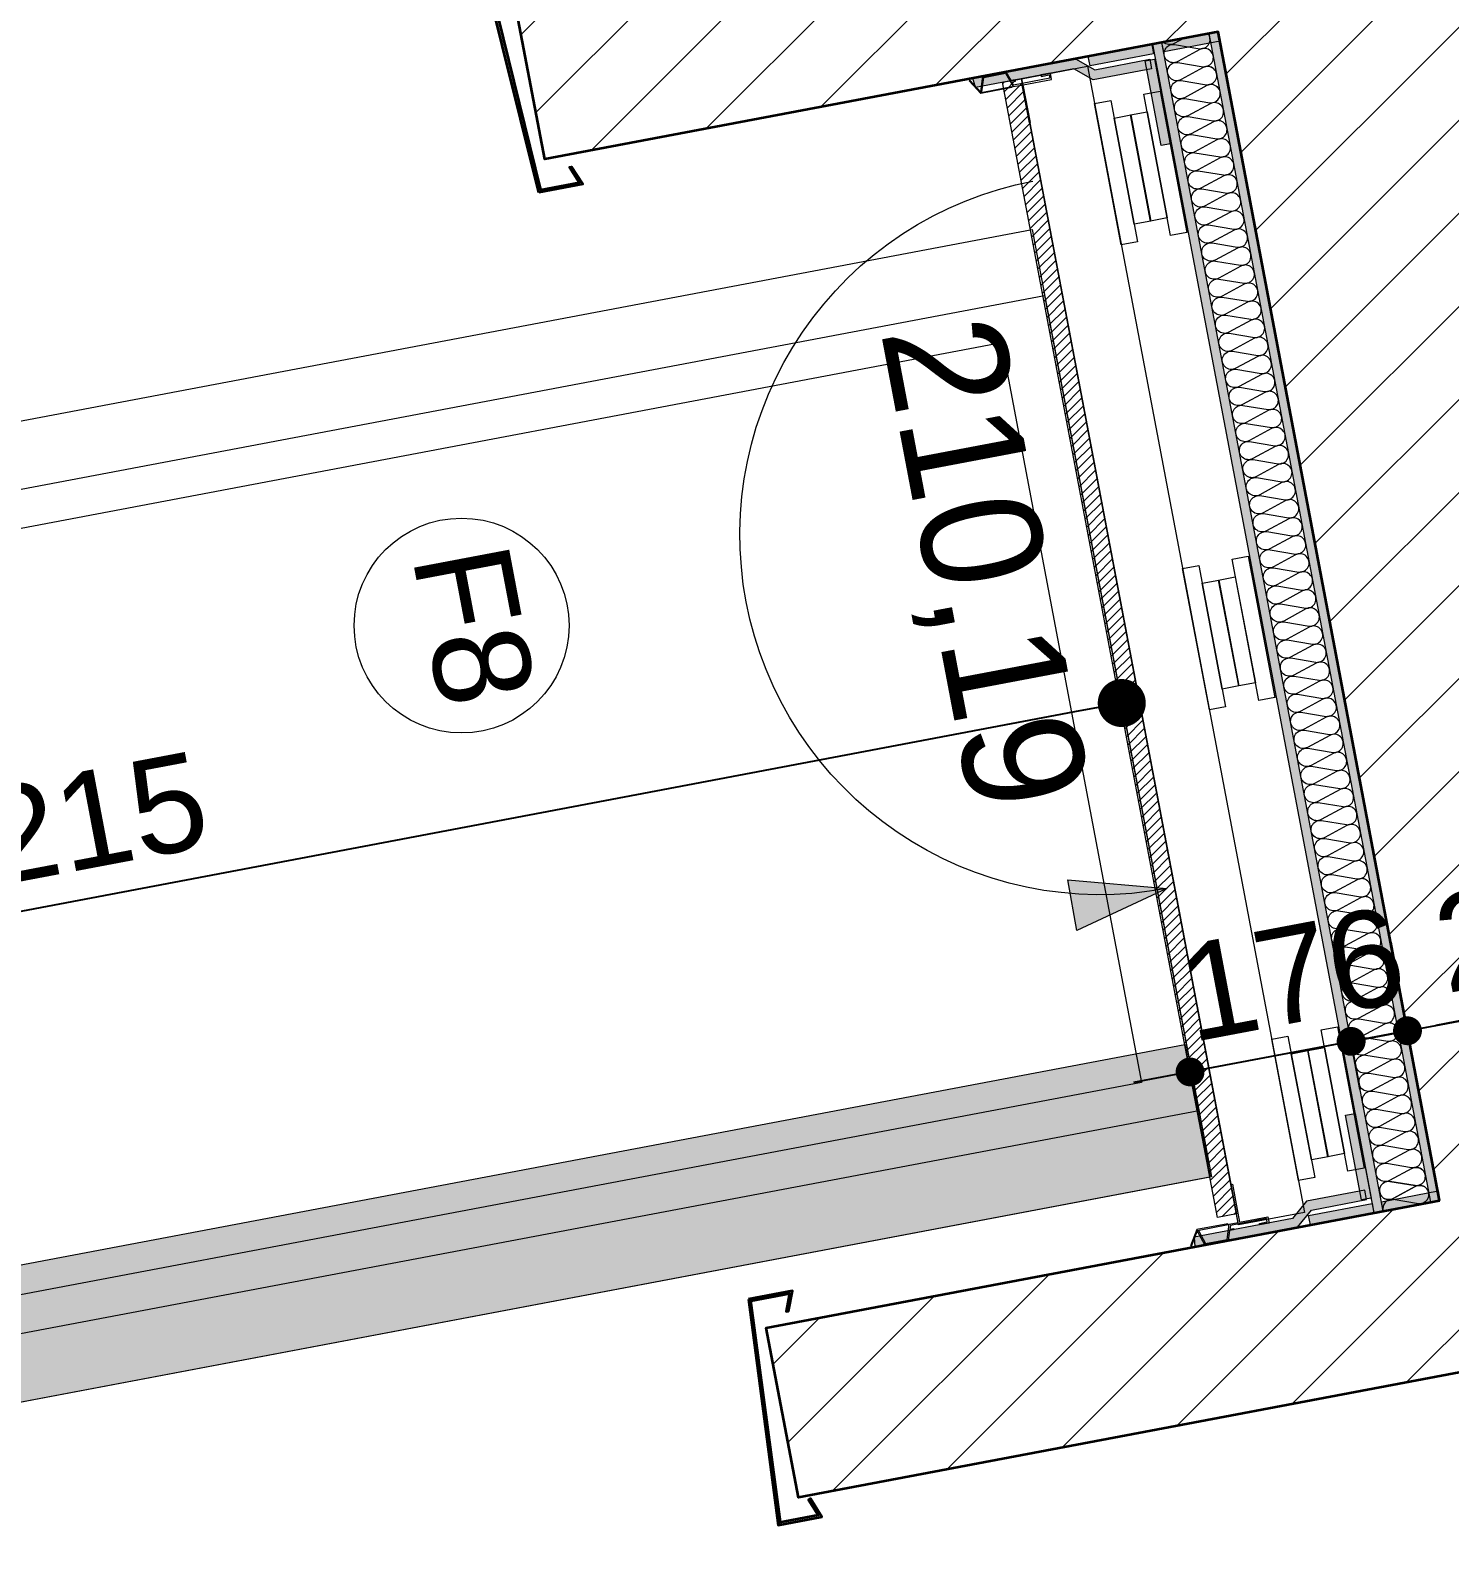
# Model space of a CAD drawing. Header units: centimetres. Extents: x 56941 to 84569, y -27946 to -11680.
# Drawn here: x 57663.8 to 57811.7, y -23901.8 to -23742.3 of the extents above; entities that cross this region are included whole.
import ezdxf

# ---------------------------------------------------------------- set-up
doc = ezdxf.new("R2010")
doc.units = ezdxf.units.CM
doc.header["$LTSCALE"] = 50.8
doc.header["$PDMODE"] = 1
doc.header["$PDSIZE"] = -2
doc.layers.get('0').update_dxf_attribs({"lineweight": 18})
for name, color, linetype, lineweight in [('0-PROJET-BOIS', 7, 'Continuous', 5), ('0-PROJET-COTATIONS', 7, 'Continuous', 13), ('0-PROJET-DESSINS CRÉES', 7, 'Continuous', 9), ('0-PROJET-ISOLATION', 7, 'Continuous', 13), ('0-PROJET-MUR BETON', 7, 'Continuous', 35), ('0-PROJET-NGF', 7, 'Continuous', 5), ('0-PROJET-TEXTE', 7, 'Continuous', 5)]:
    doc.layers.add(name, color=color, linetype=linetype, lineweight=lineweight)
doc.styles.add('Futura Std Book', font='Futura Std Book')
doc.styles.add('Helvetica', font='Helvetica')
doc.dimstyles.new('IS', dxfattribs={"dimtxt": 10.08724, "dimasz": 5.007446, "dimexe": 2, "dimexo": 10, "dimgap": 3, "dimtad": 1, "dimdec": 1, "dimtxsty": 'Helvetica', "dimblk": 'DOT', "dimblk1": 'DOT', "dimblk2": 'DOT', "dimcen": 0, "dimdle": 10, "dimazin": 0, "dimtfac": 0.8, "dimtdec": 1, "dimtix": 1, "dimtmove": 0, "dimatfit": 0, "dimldrblk": 'VW_FILLEDARROW-1', "dimfxl": 0, "dimfrac": 2, "dimtolj": 1, "dimarcsym": 0})
doc.dimstyles.new('IS cotation 1_20ème', dxfattribs={"dimtxt": 10.08724, "dimasz": 3.007568, "dimexe": 1, "dimexo": 15.875, "dimgap": 3, "dimtad": 1, "dimdec": 1, "dimtxsty": 'Helvetica', "dimblk": 'DOT', "dimblk1": 'DOT', "dimblk2": 'DOT', "dimcen": 0, "dimdle": 10, "dimazin": 0, "dimtfac": 1, "dimtdec": 1, "dimtix": 1, "dimtmove": 0, "dimatfit": 0, "dimldrblk": 'VW_FILLEDARROW', "dimfxl": 0, "dimfrac": 2, "dimtolj": 1, "dimarcsym": 0})

# ---------------------------------------------------------------- blocks, each defined once
blk = doc.blocks.new('Groupe-41-1')
at = {"layer": '0-PROJET-DESSINS CRÉES', "color": 7, "linetype": 'Continuous', "lineweight": 13, "flags": 128}
for points in [[(18758.78, -45988.72), (18740.07, -45889.95), (18951.32, -45849.94), (18970.02, -45948.72)], [(18764.35, -45980.54), (18748.25, -45895.52), (18952.62, -45856.82), (18968.72, -45941.84)], [(18767.54, -45975.87), (18752.93, -45898.71), (18948.12, -45861.74), (18962.74, -45938.9)]]:
    blk.add_lwpolyline(points, close=True, dxfattribs=at)
blk = doc.blocks.new('Groupe-42-1')
at = {"layer": '0-PROJET-TEXTE', "color": 7, "linetype": 'Continuous', "lineweight": 5}
blk.add_circle((18891.86, -45891.25), 11.2, dxfattribs=at)
at = {"layer": '0-PROJET-TEXTE', "color": 7, "insert": (18896.61, -45882.2), "char_height": 10.087, "attachment_point": 1, "rotation": 280.7236, "line_spacing_factor": 0.834288, "style": 'Helvetica'}
blk.add_mtext('F8', dxfattribs=at)
blk = doc.blocks.new('_DOT')
at = {"color": 0, "linetype": 'ByBlock', "lineweight": -2}
blk.add_line((-0.5, 0), (-1, 0), dxfattribs=at)
at = {"color": 0, "linetype": 'ByBlock', "const_width": 0.5}
blk.add_lwpolyline([(-0.25, 0, 1), (0.25, 0, 1)], format="xyb", close=True, dxfattribs=at)
blk = doc.blocks.new('*D125')
at = {"layer": '0-PROJET-COTATIONS', "color": 0, "linetype": 'Continuous', "lineweight": -2}
for p, q in [((57777.19, -23810.3), (57777.21, -23810.41)), ((57772.66, -23813.3), (57571.26, -23851.45)), ((57565.96, -23850.38), (57565.96, -23850.41))]:
    blk.add_line(p, q, dxfattribs=at)
at = {"layer": 'Defpoints', "color": 0}
for p in [(57779.05, -23820.13), (57566.34, -23852.38), (57567.82, -23860.2)]:
    blk.add_point(p, dxfattribs=at)
at = {"layer": '0-PROJET-COTATIONS', "color": 0, "lineweight": -2, "xscale": 5.007446289062499, "yscale": 5.007446289062499, "zscale": 5.007446289062499}
for p, rotation in [((57777.58, -23812.37), 10.72359474389058), ((57566.34, -23852.38), 190.7235947438906)]:
    blk.add_blockref('_DOT', p, dxfattribs=dict(at, rotation=rotation))
at = {"layer": '0-PROJET-COTATIONS', "color": 0, "lineweight": 5, "insert": (57670.46, -23824.47), "char_height": 10.087, "attachment_point": 5, "rotation": 10.7236, "style": 'Helvetica'}
blk.add_mtext('\\A1;215', dxfattribs=at)
blk = doc.blocks.new('VW_FILLEDARROW-1')
at = {"linetype": 'Continuous', "lineweight": 0}
blk.add_hatch(color=0, dxfattribs=at).paths.add_polyline_path([(-1.997, 0.535), (0, 0), (-1.997, -0.535)])
at = {"color": 0, "linetype": 'Continuous', "lineweight": 5, "flags": 128}
blk.add_lwpolyline([(-1.997, 0.535), (0, 0), (-1.997, -0.535)], close=True, dxfattribs=at)
blk = doc.blocks.new('Groupe-233-1')
at = {"layer": '0-PROJET-DESSINS CRÉES', "lineweight": 5, "flags": 128}
for points in [[(18984.24, -45948.14), (18981.45, -45933.4), (18983.14, -45933.08), (18985.93, -45947.82)], [(18979.09, -45949.12), (18976.3, -45934.38), (18977.99, -45934.06), (18980.78, -45948.8)], [(18980.43, -45946.95), (18978.34, -45935.9), (18980.08, -45935.57), (18982.17, -45946.63)], [(18982.16, -45946.63), (18980.06, -45935.57), (18981.8, -45935.24), (18983.89, -45946.3)]]:
    blk.add_lwpolyline(points, close=True, dxfattribs=at)
blk = doc.blocks.new('Groupe-234-1')
at = {"layer": '0-PROJET-DESSINS CRÉES', "lineweight": 5, "flags": 128}
for points in [[(18965.76, -45850.58), (18962.97, -45835.84), (18964.66, -45835.52), (18967.45, -45850.26)], [(18960.62, -45851.56), (18957.83, -45836.82), (18959.52, -45836.5), (18962.31, -45851.24)], [(18961.96, -45849.39), (18959.87, -45838.34), (18961.6, -45838.01), (18963.69, -45849.07)], [(18963.68, -45849.07), (18961.59, -45838.01), (18963.32, -45837.68), (18965.41, -45848.74)]]:
    blk.add_lwpolyline(points, close=True, dxfattribs=at)
blk = doc.blocks.new('Groupe-235-1')
at = {"layer": '0-PROJET-DESSINS CRÉES', "lineweight": 5, "flags": 128}
for points in [[(18969.8, -45900.04), (18967.01, -45885.31), (18968.7, -45884.99), (18971.49, -45899.72)], [(18974.95, -45899.07), (18972.16, -45884.33), (18973.85, -45884.01), (18976.64, -45898.75)], [(18971.14, -45897.88), (18969.05, -45886.83), (18970.78, -45886.5), (18972.88, -45897.55)], [(18972.86, -45897.55), (18970.77, -45886.5), (18972.5, -45886.17), (18974.6, -45897.23)]]:
    blk.add_lwpolyline(points, close=True, dxfattribs=at)
blk = doc.blocks.new('Groupe-240-1')
at = {"color": 7, "linetype": 'Continuous', "lineweight": 13, "flags": 128}
for points in [[(19516.35, -45726), (19515.33, -45726.55, -0.325942), (19514.21, -45726.41)], [(19519.05, -45732.73, 0.324435), (19520.03, -45732.19, 0.324435), (19519.82, -45731.09, 0.324435), (19518.71, -45730.94), (19516.4, -45732.2, -0.324488), (19515.29, -45732.06, -0.324488), (19515.08, -45730.95, -0.324488), (19516.06, -45730.41), (19518.69, -45730.85, 0.324435), (19519.68, -45730.31, 0.324435), (19519.47, -45729.21, 0.324435), (19518.35, -45729.06), (19516.05, -45730.32, -0.324488), (19514.93, -45730.17, -0.324488), (19514.72, -45729.07, -0.324488), (19515.71, -45728.53), (19518.33, -45728.97, 0.324435), (19519.32, -45728.43, 0.324435), (19519.11, -45727.33, 0.324435), (19518, -45727.18), (19515.69, -45728.44, -0.324488), (19514.57, -45728.29, -0.324488), (19514.37, -45727.19, -0.324488), (19515.35, -45726.65), (19517.98, -45727.09, 0.307164), (19518.94, -45726.6, 0.307164), (19518.84, -45725.53)], [(19540.79, -45847.52, 1.372583), (19540.45, -45845.73), (19538.14, -45846.98, -1.372995), (19537.8, -45845.19), (19540.43, -45845.64, 1.372583), (19540.09, -45843.85), (19537.78, -45845.1, -1.372995), (19537.44, -45843.31), (19540.07, -45843.75, 1.372583), (19539.73, -45841.96), (19537.43, -45843.22, -1.372995), (19537.09, -45841.43), (19539.72, -45841.87, 1.372583), (19539.38, -45840.08), (19537.07, -45841.34, -1.372995), (19536.73, -45839.55), (19539.36, -45839.99, 1.372583), (19539.02, -45838.2), (19536.71, -45839.46, -1.372995), (19536.38, -45837.67), (19539, -45838.11, 1.372583), (19538.66, -45836.32), (19536.36, -45837.57, -1.372995), (19536.02, -45835.78), (19538.65, -45836.23, 1.372583), (19538.31, -45834.44), (19536, -45835.69, -1.372995), (19535.66, -45833.9), (19538.29, -45834.35, 1.372583), (19537.95, -45832.56), (19535.64, -45833.81, -1.372995), (19535.31, -45832.02), (19537.93, -45832.46, 1.372583), (19537.6, -45830.67), (19535.29, -45831.93, -1.372995), (19534.95, -45830.14), (19537.58, -45830.58, 1.372583), (19537.24, -45828.79), (19534.93, -45830.05, -1.372995), (19534.59, -45828.26), (19537.22, -45828.7, 1.372583), (19536.88, -45826.91), (19534.58, -45828.17, -1.372995), (19534.24, -45826.38), (19536.87, -45826.82, 1.372583), (19536.53, -45825.03), (19534.22, -45826.28, -1.372995), (19533.88, -45824.49), (19536.51, -45824.94, 1.372583), (19536.17, -45823.15), (19533.86, -45824.4, -1.372995), (19533.52, -45822.61), (19536.15, -45823.06, 1.372583), (19535.81, -45821.27), (19533.51, -45822.52, -1.372995), (19533.17, -45820.73), (19535.8, -45821.17, 1.372583), (19535.46, -45819.38), (19533.15, -45820.64, -1.372995), (19532.81, -45818.85), (19535.44, -45819.29, 1.372583), (19535.1, -45817.5), (19532.79, -45818.76, -1.372995), (19532.46, -45816.97), (19535.08, -45817.41, 1.372583), (19534.74, -45815.62), (19532.44, -45816.88, -1.372995), (19532.1, -45815.09), (19534.73, -45815.53, 1.372583), (19534.39, -45813.74), (19532.08, -45814.99, -1.372995), (19531.74, -45813.2), (19534.37, -45813.65, 1.372583), (19534.03, -45811.86), (19531.73, -45813.11, -1.372995), (19531.39, -45811.32), (19534.01, -45811.77, 1.372583), (19533.68, -45809.98), (19531.37, -45811.23, -1.372995), (19531.03, -45809.44), (19533.66, -45809.88, 1.372583), (19533.32, -45808.09), (19531.01, -45809.35, -1.372995), (19530.67, -45807.56), (19533.3, -45808, 1.372583), (19532.96, -45806.21), (19530.66, -45807.47, -1.372995), (19530.32, -45805.68), (19532.95, -45806.12, 1.372583), (19532.61, -45804.33), (19530.3, -45805.59, -1.372995), (19529.96, -45803.8), (19532.59, -45804.24, 1.372583), (19532.25, -45802.45), (19529.94, -45803.7, -1.372995), (19529.6, -45801.91), (19532.23, -45802.36, 1.372583), (19531.89, -45800.57), (19529.59, -45801.82, -1.372995), (19529.25, -45800.03), (19531.88, -45800.47, 1.372583), (19531.54, -45798.69), (19529.23, -45799.94, -1.372995), (19528.89, -45798.15), (19531.52, -45798.59, 1.372583), (19531.18, -45796.8), (19528.87, -45798.06, -1.372995), (19528.54, -45796.27), (19531.16, -45796.71, 1.372583), (19530.82, -45794.92), (19528.52, -45796.18, -1.372995), (19528.18, -45794.39), (19530.81, -45794.83, 1.372583), (19530.47, -45793.04), (19528.16, -45794.29, -1.372995), (19527.82, -45792.51), (19530.45, -45792.95, 1.372583), (19530.11, -45791.16), (19527.81, -45792.41, -1.372995), (19527.47, -45790.62), (19530.09, -45791.07, 1.372583), (19529.76, -45789.28), (19527.45, -45790.53, -1.372995), (19527.11, -45788.74), (19529.74, -45789.18, 1.372583), (19529.4, -45787.4), (19527.09, -45788.65, -1.372995), (19526.75, -45786.86), (19529.38, -45787.3, 1.372583), (19529.04, -45785.51), (19526.74, -45786.77, -1.372995), (19526.4, -45784.98), (19529.03, -45785.42, 1.372583), (19528.69, -45783.63), (19526.38, -45784.89, -1.372995), (19526.04, -45783.1), (19528.67, -45783.54, 1.372583), (19528.33, -45781.75), (19526.02, -45783, -1.372995), (19525.68, -45781.22), (19528.31, -45781.66, 1.372583), (19527.97, -45779.87), (19525.67, -45781.12, -1.372995), (19525.33, -45779.33), (19527.96, -45779.78, 1.372583), (19527.62, -45777.99), (19525.31, -45779.24, -1.372995), (19524.97, -45777.45), (19527.6, -45777.89, 1.372583), (19527.26, -45776.11), (19524.95, -45777.36, -1.372995), (19524.62, -45775.57), (19527.24, -45776.01, 1.372583), (19526.9, -45774.22), (19524.6, -45775.48, -1.372995), (19524.26, -45773.69), (19526.89, -45774.13, 1.372583), (19526.55, -45772.34), (19524.24, -45773.6, -1.372995), (19523.9, -45771.81), (19526.53, -45772.25, 1.372583), (19526.19, -45770.46), (19523.89, -45771.71, -1.372995), (19523.55, -45769.93), (19526.17, -45770.37, 1.372583), (19525.84, -45768.58), (19523.53, -45769.83, -1.372995), (19523.19, -45768.04), (19525.82, -45768.49, 1.372583), (19525.48, -45766.7), (19523.17, -45767.95, -1.372995), (19522.83, -45766.16), (19525.46, -45766.6, 1.372583), (19525.12, -45764.82), (19522.82, -45766.07, -1.372995), (19522.48, -45764.28), (19525.11, -45764.72, 1.372583), (19524.77, -45762.93), (19522.46, -45764.19, -1.372995), (19522.12, -45762.4), (19524.75, -45762.84, 1.372583), (19524.41, -45761.05), (19522.1, -45762.31, -1.372995), (19521.76, -45760.52), (19524.39, -45760.96, 1.372583), (19524.05, -45759.17), (19521.75, -45760.42, -1.372995), (19521.41, -45758.63), (19524.04, -45759.08, 1.372583), (19523.7, -45757.29), (19521.39, -45758.54, -1.372995), (19521.05, -45756.75), (19523.68, -45757.2, 1.372583), (19523.34, -45755.41), (19521.03, -45756.66, -1.372995), (19520.7, -45754.87), (19523.32, -45755.31, 1.372583), (19522.98, -45753.52), (19520.68, -45754.78, -1.372995), (19520.34, -45752.99), (19522.97, -45753.43, 1.372583), (19522.63, -45751.64), (19520.32, -45752.9, -1.372995), (19519.98, -45751.11), (19522.61, -45751.55, 1.372583), (19522.27, -45749.76), (19519.97, -45751.02, -1.372995), (19519.63, -45749.23), (19522.25, -45749.67, 1.372583), (19521.92, -45747.88), (19519.61, -45749.13, -1.372995), (19519.27, -45747.34), (19521.9, -45747.79, 1.372583), (19521.56, -45746), (19519.25, -45747.25, -1.372995), (19518.91, -45745.46), (19521.54, -45745.91, 1.372583), (19521.2, -45744.12), (19518.9, -45745.37, -1.372995), (19518.56, -45743.58), (19521.19, -45744.02, 1.372583), (19520.85, -45742.23), (19518.54, -45743.49, -1.372995), (19518.2, -45741.7), (19520.83, -45742.14, 1.372583), (19520.49, -45740.35), (19518.18, -45741.61, -1.372995), (19517.84, -45739.82), (19520.47, -45740.26, 1.372583), (19520.13, -45738.47), (19517.83, -45739.73, -1.372995), (19517.49, -45737.94), (19520.12, -45738.38, 1.372583), (19519.78, -45736.59), (19517.47, -45737.84, -1.372995), (19517.13, -45736.05), (19519.76, -45736.5, 1.372583), (19519.42, -45734.71), (19517.11, -45735.96, -1.372995), (19516.78, -45734.17), (19519.4, -45734.62, 1.372583), (19519.07, -45732.83), (19516.76, -45734.08, -1.372995), (19516.42, -45732.29), (19519.05, -45732.73, 1.372583), (19518.71, -45730.94), (19516.4, -45732.2, -1.372995), (19516.06, -45730.41), (19518.69, -45730.85, 1.372583), (19518.35, -45729.06), (19516.05, -45730.32, -1.372995), (19515.71, -45728.53)], [(19540.09, -45843.85, -0.324435), (19541.2, -45843.99, -0.324435), (19541.41, -45845.09, -0.324435), (19540.43, -45845.64), (19537.8, -45845.19, 0.324488), (19536.82, -45845.73, 0.324488), (19537.03, -45846.84, 0.324488), (19538.14, -45846.98), (19540.45, -45845.73, -0.324435), (19541.56, -45845.87, -0.324435), (19541.77, -45846.98, -0.324435), (19540.79, -45847.52), (19538.16, -45847.07, 0.25278), (19537.31, -45847.4, 0.25278), (19537.12, -45848.29)], [(19540.84, -45847.59, -0.131588), (19541.33, -45847.5)]]:
    blk.add_lwpolyline(points, format="xyb", dxfattribs=at)
blk = doc.blocks.new('Groupe-241-1')
at = {"color": 7}
blk.add_blockref('Groupe-240-1', (0, 0), dxfattribs=at)
blk = doc.blocks.new('NNA_IfcAnnotation-2')
at = {"color": 7}
blk.add_blockref('Groupe-241-1', (0, 0), dxfattribs=at)
at = {"color": 0, "flags": 1}
for tag in ['IFC_UUID', 'instanceID', 'prm0_name', 'prm0_type', 'prm0_value', 'prm1_name', 'prm1_type', 'prm1_value', 'prm2_name', 'prm2_type', 'prm2_value', 'prm3_name', 'prm3_type', 'prm3_value', 'prm4_name', 'prm4_type', 'prm4_value', 'prm5_name', 'prm5_type', 'prm5_value', 'prm6_name', 'prm6_type', 'prm6_value']:
    blk.add_attdef(tag, (6844.58, -27337.06), '', height=0.018, dxfattribs=at)
blk = doc.blocks.new('Groupe-342-1')
at = {"layer": '0-PROJET-NGF', "linetype": 'Continuous', "lineweight": 0}
blk.add_hatch(color=7, dxfattribs=at).paths.add_polyline_path([(18955.06, -45917.76), (18965.37, -45918.66), (18955.99, -45923.03)])
at = {"layer": '0-PROJET-NGF', "color": 7, "lineweight": 5, "flags": 128}
blk.add_lwpolyline([(18965.37, -45918.66), (18963.56, -45918.96), (18961.73, -45919.17), (18959.89, -45919.29), (18958.05, -45919.31), (18956.21, -45919.25), (18954.37, -45919.1), (18952.55, -45918.86), (18950.73, -45918.53), (18948.94, -45918.11), (18947.17, -45917.6), (18945.43, -45917.01), (18943.72, -45916.33), (18942.04, -45915.57), (18940.4, -45914.72), (18938.81, -45913.8), (18937.26, -45912.8), (18935.76, -45911.73), (18934.32, -45910.58), (18932.94, -45909.37), (18931.62, -45908.08), (18930.36, -45906.74), (18929.17, -45905.33), (18928.05, -45903.87), (18927, -45902.36), (18926.03, -45900.79), (18925.14, -45899.18), (18924.33, -45897.53), (18923.59, -45895.84), (18922.95, -45894.11), (18922.39, -45892.36), (18921.91, -45890.58), (18921.52, -45888.78), (18921.22, -45886.96), (18921.02, -45885.13), (18920.9, -45883.29), (18920.87, -45881.45), (18920.93, -45879.61), (18921.08, -45877.78), (18921.32, -45875.95), (18921.66, -45874.14), (18922.08, -45872.35), (18922.58, -45870.58), (18923.18, -45868.83), (18923.86, -45867.12), (18924.62, -45865.44), (18925.46, -45863.81), (18926.38, -45862.21), (18927.38, -45860.67), (18928.46, -45859.17), (18929.6, -45857.73), (18930.82, -45856.34), (18932.1, -45855.02), (18933.44, -45853.76), (18934.85, -45852.57), (18936.31, -45851.45), (18937.83, -45850.41), (18939.39, -45849.44), (18941, -45848.54), (18942.65, -45847.73), (18944.35, -45847), (18946.07, -45846.35), (18947.82, -45845.79), (18949.6, -45845.31), (18951.4, -45844.93)], dxfattribs=at)
at = {"layer": '0-PROJET-NGF', "color": 7, "linetype": 'Continuous', "lineweight": 5, "flags": 128}
blk.add_lwpolyline([(18955.06, -45917.76), (18965.37, -45918.66), (18955.99, -45923.03)], close=True, dxfattribs=at)
at = {"layer": '0-PROJET-NGF', "color": 7, "insert": (18947.9, -45858.23), "char_height": 12.586, "attachment_point": 1, "rotation": 280.7296, "line_spacing_factor": 0.962448, "style": 'Futura Std Book'}
blk.add_mtext('210,19', dxfattribs=at)
blk = doc.blocks.new('*D464')
at = {"layer": '0-PROJET-COTATIONS', "color": 0, "linetype": 'Continuous', "lineweight": -2}
for p, q in [((57801.49, -23847.65), (57784.7, -23850.83)), ((57804.44, -23847.09), (57807.4, -23846.53)), ((57802.43, -23852.65), (57801.67, -23848.64)), ((57781.75, -23851.39), (57778.79, -23851.95)), ((57786.5, -23860.32), (57784.89, -23851.81))]:
    blk.add_line(p, q, dxfattribs=at)
at = {"layer": 'Defpoints', "color": 0}
for p in [(57799.48, -23837.05), (57783.54, -23844.73), (57784.7, -23850.83)]:
    blk.add_point(p, dxfattribs=at)
at = {"layer": '0-PROJET-COTATIONS', "color": 0, "lineweight": -2, "xscale": 3.007568359375, "yscale": 3.007568359375, "zscale": 3.007568359375}
for p, rotation in [((57801.49, -23847.65), 190.72359474389), ((57784.7, -23850.83), 10.72359474389004)]:
    blk.add_blockref('_DOT', p, dxfattribs=dict(at, rotation=rotation))
at = {"layer": '0-PROJET-COTATIONS', "color": 0, "lineweight": 5, "insert": (57791.6, -23841.34), "char_height": 10.087, "attachment_point": 5, "rotation": 10.7236, "style": 'Helvetica'}
blk.add_mtext('\\A1;17', dxfattribs=at)
blk = doc.blocks.new('VW_FILLEDARROW')
at = {"linetype": 'Continuous', "lineweight": 0}
blk.add_hatch(color=0, dxfattribs=at).paths.add_polyline_path([(-10.557, 2.829), (0, 0), (-10.557, -2.829)])
at = {"color": 0, "linetype": 'Continuous', "lineweight": 5, "flags": 128}
blk.add_lwpolyline([(-10.557, 2.829), (0, 0), (-10.557, -2.829)], close=True, dxfattribs=at)
blk = doc.blocks.new('*D465')
at = {"layer": '0-PROJET-COTATIONS', "color": 0, "linetype": 'Continuous', "lineweight": -2}
for p, q in [((57805.62, -23837.31), (57807.55, -23847.52)), ((57810.32, -23845.98), (57813.27, -23845.42)), ((57807.36, -23846.54), (57801.49, -23847.65)), ((57798.53, -23848.21), (57795.58, -23848.77)), ((57802.43, -23852.65), (57801.67, -23848.64))]:
    blk.add_line(p, q, dxfattribs=at)
at = {"layer": 'Defpoints', "color": 0}
for p in [(57802.66, -23821.72), (57799.48, -23837.05), (57801.49, -23847.65)]:
    blk.add_point(p, dxfattribs=at)
at = {"layer": '0-PROJET-COTATIONS', "color": 0, "lineweight": -2, "xscale": 3.007568359375, "yscale": 3.007568359375, "zscale": 3.007568359375}
for p, rotation in [((57807.36, -23846.54), 190.7235947438753), ((57801.49, -23847.65), 10.72359474387533)]:
    blk.add_blockref('_DOT', p, dxfattribs=dict(at, rotation=rotation))
at = {"layer": '0-PROJET-COTATIONS', "color": 0, "lineweight": 5, "insert": (57802.93, -23839.19), "char_height": 10.087, "attachment_point": 5, "rotation": 10.7236, "style": 'Helvetica'}
blk.add_mtext('\\A1;6', dxfattribs=at)
blk = doc.blocks.new('*D466')
at = {"layer": '0-PROJET-COTATIONS', "color": 0, "linetype": 'Continuous', "lineweight": -2}
for p, q in [((57830.07, -23832.06), (57832.11, -23842.87)), ((57805.62, -23837.31), (57807.55, -23847.52)), ((57828.97, -23842.45), (57810.32, -23845.98))]:
    blk.add_line(p, q, dxfattribs=at)
at = {"layer": 'Defpoints', "color": 0}
for p in [(57826.88, -23815.25), (57802.66, -23821.72), (57807.36, -23846.54)]:
    blk.add_point(p, dxfattribs=at)
at = {"layer": '0-PROJET-COTATIONS', "color": 0, "lineweight": -2, "xscale": 3.007568359375, "yscale": 3.007568359375, "zscale": 3.007568359375}
for p, rotation in [((57831.93, -23841.89), 10.72359474388938), ((57807.36, -23846.54), 190.7235947438894)]:
    blk.add_blockref('_DOT', p, dxfattribs=dict(at, rotation=rotation))
at = {"layer": '0-PROJET-COTATIONS', "color": 0, "lineweight": 5, "insert": (57818.15, -23836.31), "char_height": 10.087, "attachment_point": 5, "rotation": 10.7236, "style": 'Helvetica'}
blk.add_mtext('\\A1;25', dxfattribs=at)

msp = doc.modelspace()

# ---------------------------------------------------------------- hatches: boundary and pattern name
at = {"layer": '0-PROJET-BOIS', "linetype": 'Continuous', "lineweight": 5}
h = msp.add_hatch(dxfattribs=at)
h.set_pattern_fill('bois 45', color=9, style=0, pattern_type=2)
h.set_pattern_definition([(45, (38816.9114, 22086.9576), (0, -1), [])])
h.paths.add_polyline_path([(57767.12, -23747.27), (57789.54, -23865.63), (57787.57, -23866.01), (57765.16, -23747.64)])
at = {"layer": '0-PROJET-DESSINS CRÉES', "linetype": 'Continuous', "lineweight": 0}
for points in [[(57716.82, -23759.15), (57711.1, -23736.07), (57711.42, -23736.25), (57717, -23758.87), (57721.01, -23758.11), (57720.01, -23756.5), (57720.24, -23756.45), (57721.4, -23758.28)], [(57572.21, -23800.11), (57588.3, -23885.05), (57784.16, -23847.96), (57786.78, -23861.79), (57575.69, -23901.76), (57556.98, -23802.99)], [(57738.67, -23874.51), (57741.78, -23898.08), (57742.01, -23897.79), (57738.93, -23874.7), (57742.94, -23873.94), (57742.6, -23875.81), (57742.84, -23875.77), (57743.25, -23873.64)], [(57741.74, -23897.84), (57741.78, -23898.08), (57746.32, -23897.22), (57745.14, -23895.31), (57744.92, -23895.44), (57745.92, -23897.05)]]:
    msp.add_hatch(color=7, dxfattribs=at).paths.add_polyline_path(points)
at = {"layer": '0-PROJET-ISOLATION', "linetype": 'Continuous', "lineweight": 0}
for points in [[(57787.66, -23742.36), (57787.84, -23743.35), (57781.95, -23744.46), (57781.76, -23743.48)], [(57787.66, -23742.37), (57786.67, -23742.55), (57809.75, -23864.41), (57810.73, -23864.22)], [(57780.7, -23743.69), (57780.89, -23744.67), (57774.28, -23745.92), (57774.09, -23744.94)], [(57781.76, -23743.48), (57780.78, -23743.67), (57803.86, -23865.53), (57804.84, -23865.34)], [(57762.06, -23747.21), (57772.76, -23745.19), (57774.78, -23746.33), (57780.5, -23745.25), (57780.68, -23746.23), (57774.6, -23747.38), (57772.58, -23746.23), (57762.33, -23748.18)], [(57782.67, -23754.06), (57781.69, -23754.24), (57780.01, -23745.41), (57781, -23745.22)], [(57803.56, -23863.99), (57802.58, -23864.18), (57800.91, -23855.34), (57801.89, -23855.16)], [(57785.21, -23869.07), (57795.91, -23867.03), (57797.37, -23865.24), (57803.09, -23864.15), (57802.91, -23863.17), (57796.83, -23864.32), (57795.36, -23866.13), (57785.11, -23868.07)], [(57804.84, -23865.34), (57804.65, -23864.36), (57810.55, -23863.24), (57810.73, -23864.22)], [(57797.24, -23866.78), (57797.06, -23865.8), (57803.67, -23864.54), (57803.86, -23865.53)]]:
    msp.add_hatch(color=255, dxfattribs=at).paths.add_polyline_path(points)
at = {"layer": '0-PROJET-MUR BETON', "linetype": 'Continuous', "lineweight": 5}
h = msp.add_hatch(dxfattribs=at)
h.set_pattern_fill('hachure A', style=0, pattern_type=2)
h.set_pattern_definition([(45, (38816.9114, 22086.9576), (5.2916667, -4.4097222), [])])
h.paths.add_polyline_path([(57810.71, -23864.23), (57787.64, -23742.37), (57717.44, -23755.67), (57714.09, -23737.98), (57786.23, -23724.32), (57808.85, -23720.04), (57838.63, -23877.28), (57743.87, -23895.22), (57740.52, -23877.52)])

# ---------------------------------------------------------------- linework, layer by layer
at = {"layer": '0-PROJET-BOIS', "lineweight": 13, "flags": 128}
msp.add_lwpolyline([(57767.12, -23747.27), (57789.54, -23865.63), (57787.57, -23866.01), (57765.16, -23747.64)], close=True, dxfattribs=at)
at = {"layer": '0-PROJET-DESSINS CRÉES', "color": 7, "linetype": 'Continuous', "lineweight": 35, "flags": 128}
for points in [[(57716.82, -23759.15), (57711.1, -23736.07), (57711.42, -23736.25), (57717, -23758.87), (57721.01, -23758.11), (57720.01, -23756.5), (57720.24, -23756.45), (57721.4, -23758.28)], [(57738.67, -23874.51), (57741.78, -23898.08), (57742.01, -23897.79), (57738.93, -23874.7), (57742.94, -23873.94), (57742.6, -23875.81), (57742.84, -23875.77), (57743.25, -23873.64)], [(57741.74, -23897.84), (57741.78, -23898.08), (57746.32, -23897.22), (57745.14, -23895.31), (57744.92, -23895.44), (57745.92, -23897.05)]]:
    msp.add_lwpolyline(points, close=True, dxfattribs=at)
at = {"layer": '0-PROJET-DESSINS CRÉES', "color": 7, "linetype": 'Continuous', "lineweight": 13, "flags": 128}
for points in [[(57761.67, -23747.48), (57761.74, -23747.41), (57762.93, -23748.7), (57766.11, -23748.1), (57766.13, -23748.2), (57762.89, -23748.81)], [(57572.21, -23800.11), (57588.3, -23885.05), (57784.16, -23847.96), (57786.78, -23861.79), (57575.69, -23901.76), (57556.98, -23802.99)], [(57784.75, -23868.96), (57784.85, -23869), (57785.47, -23867.36), (57788.66, -23866.75), (57788.64, -23866.66), (57785.4, -23867.27)]]:
    msp.add_lwpolyline(points, close=True, dxfattribs=at)
at = {"layer": '0-PROJET-DESSINS CRÉES', "color": 7, "linetype": 'Continuous', "lineweight": 5, "flags": 128}
for points in [[(57762.87, -23748.59), (57763.01, -23748.64), (57763.21, -23747.14), (57765.46, -23746.71), (57766.25, -23748.1), (57767.17, -23747.93), (57767.92, -23751.88), (57768.07, -23751.85), (57767.32, -23747.9), (57770.27, -23747.34), (57770.14, -23746.7), (57769.16, -23746.88), (57769.19, -23747.03), (57770.02, -23746.87), (57770.09, -23747.22), (57766.31, -23747.94), (57766.12, -23747.61), (57766.49, -23747.54), (57766.46, -23747.39), (57766.04, -23747.47), (57765.52, -23746.55), (57763.08, -23747.02)], [(57785.46, -23867.48), (57785.58, -23867.38), (57786.31, -23868.71), (57788.56, -23868.29), (57788.79, -23866.7), (57789.71, -23866.53), (57788.96, -23862.58), (57789.11, -23862.55), (57789.86, -23866.5), (57792.8, -23865.94), (57792.93, -23866.59), (57791.94, -23866.77), (57791.92, -23866.63), (57792.75, -23866.47), (57792.68, -23866.11), (57788.9, -23866.83), (57788.85, -23867.21), (57789.21, -23867.14), (57789.24, -23867.29), (57788.82, -23867.36), (57788.68, -23868.41), (57786.23, -23868.87)]]:
    msp.add_lwpolyline(points, close=True, dxfattribs=at)
at = {"layer": '0-PROJET-DESSINS CRÉES', "color": 7, "linetype": 'Continuous', "lineweight": 18, "flags": 128}
msp.add_lwpolyline([(57774, -23745.97), (57796.64, -23865.49), (57789.76, -23866.79), (57767.12, -23747.27)], close=True, dxfattribs=at)
at = {"layer": '0-PROJET-ISOLATION', "flags": 128}
for points in [[(57787.66, -23742.36), (57787.84, -23743.35), (57781.95, -23744.46), (57781.76, -23743.48)], [(57787.66, -23742.37), (57786.67, -23742.55), (57809.75, -23864.41), (57810.73, -23864.22)], [(57780.7, -23743.69), (57780.89, -23744.67), (57774.28, -23745.92), (57774.09, -23744.94)], [(57781.76, -23743.48), (57780.78, -23743.67), (57803.86, -23865.53), (57804.84, -23865.34)], [(57762.06, -23747.21), (57772.76, -23745.19), (57774.78, -23746.33), (57780.5, -23745.25), (57780.68, -23746.23), (57774.6, -23747.38), (57772.58, -23746.23), (57762.33, -23748.18)], [(57782.67, -23754.06), (57781.69, -23754.24), (57780.01, -23745.41), (57781, -23745.22)], [(57803.56, -23863.99), (57802.58, -23864.18), (57800.91, -23855.34), (57801.89, -23855.16)], [(57785.21, -23869.07), (57795.91, -23867.03), (57797.37, -23865.24), (57803.09, -23864.15), (57802.91, -23863.17), (57796.83, -23864.32), (57795.36, -23866.13), (57785.11, -23868.07)], [(57804.84, -23865.34), (57804.65, -23864.36), (57810.55, -23863.24), (57810.73, -23864.22)], [(57797.24, -23866.78), (57797.06, -23865.8), (57803.67, -23864.54), (57803.86, -23865.53)]]:
    msp.add_lwpolyline(points, close=True, dxfattribs=at)
at = {"layer": '0-PROJET-MUR BETON', "flags": 128}
msp.add_lwpolyline([(57810.71, -23864.23), (57787.64, -23742.37), (57717.44, -23755.67), (57714.09, -23737.98), (57786.23, -23724.32), (57808.85, -23720.04), (57838.63, -23877.28), (57743.87, -23895.22), (57740.52, -23877.52)], close=True, dxfattribs=at)

# ---------------------------------------------------------------- block references
at = {"color": 7}
msp.add_blockref('NNA_IfcAnnotation-2', (38267.72, 21982.95), dxfattribs=at)
at = {"layer": '0-PROJET-DESSINS CRÉES'}
for name in ['Groupe-234-1', 'Groupe-235-1', 'Groupe-233-1']:
    msp.add_blockref(name, (38816.91, 22086.96), dxfattribs=at)
at = {"layer": '0-PROJET-DESSINS CRÉES', "color": 7}
msp.add_blockref('Groupe-41-1', (38816.91, 22086.96), dxfattribs=at)
at = {"layer": '0-PROJET-NGF', "color": 7}
msp.add_blockref('Groupe-342-1', (38816.91, 22086.96), dxfattribs=at)
at = {"layer": '0-PROJET-TEXTE', "color": 7}
msp.add_blockref('Groupe-42-1', (38816.91, 22086.96), dxfattribs=at)

# ---------------------------------------------------------------- dimensions: what is measured, and where the dimension line sits
at = {"layer": '0-PROJET-COTATIONS', "color": 7, "linetype": 'Continuous', "lineweight": 5}
for base, p1, p2, dimstyle, picture, middle in [((57566.34, -23852.38), (57779.05, -23820.13), (57567.82, -23860.2), 'IS', '*D125', (57670.46, -23824.47)), ((57807.36, -23846.54), (57826.88, -23815.25), (57802.66, -23821.72), 'IS cotation 1_20ème', '*D466', (57818.15, -23836.31)), ((57801.49, -23847.65), (57802.66, -23821.72), (57799.48, -23837.05), 'IS cotation 1_20ème', '*D465', (57802.93, -23839.19)), ((57784.7, -23850.83), (57799.48, -23837.05), (57783.54, -23844.73), 'IS cotation 1_20ème', '*D464', (57791.6, -23841.34))]:
    dim = msp.add_linear_dim(base=base, p1=p1, p2=p2, angle=10.7236, dimstyle=dimstyle, override={"dimtxt": 10.08724, "dimdec": 0, "dimpost": '<>', "dimtxsty": 'Helvetica', "dimtmove": 2}, dxfattribs=at)
    dim.commit()
    dim.dimension.update_dxf_attribs({"geometry": picture, "text_midpoint": middle})

doc.saveas('drawing.dxf')
